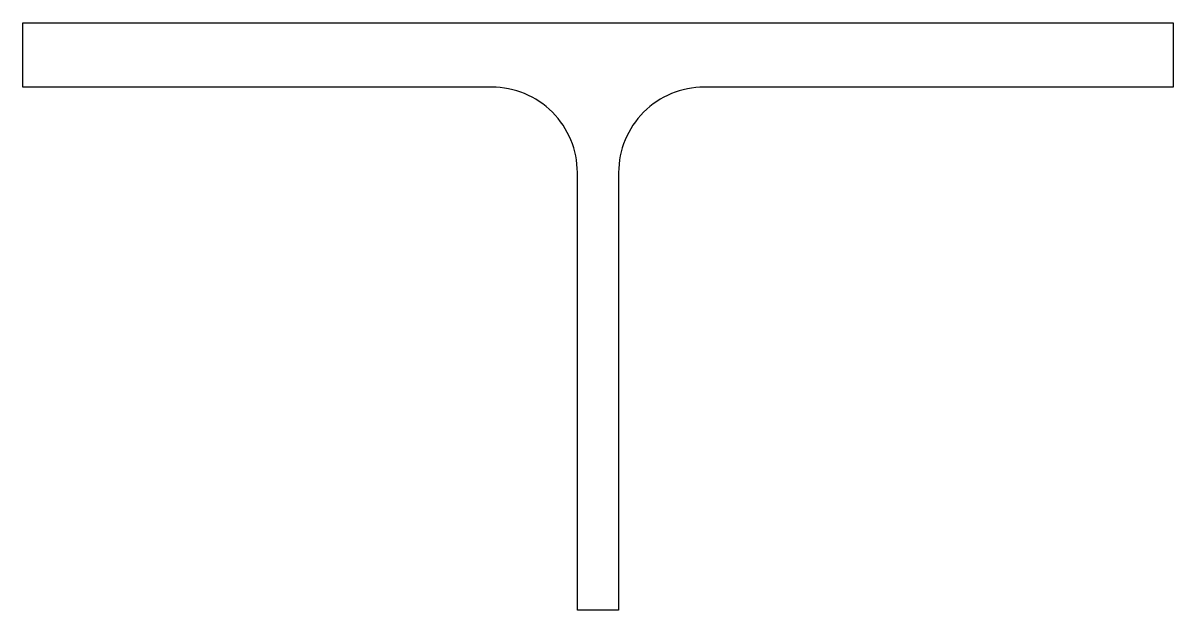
# Model space of a CAD drawing. Header units: inches. Extents: x -6 to 6, y -3.1 to 3.1.
import ezdxf

# ---------------------------------------------------------------- set-up
doc = ezdxf.new("R2010")
doc.units = ezdxf.units.IN
doc.layers.add('steel', color=7, linetype='Continuous')

msp = doc.modelspace()

# ---------------------------------------------------------------- linework, layer by layer
at = {"layer": 'steel'}
msp.add_lwpolyline([(6, 2.395), (1.1075, 2.395, 0.4142136), (0.215, 1.5025), (0.215, -3.065), (-0.215, -3.065), (-0.215, 1.5025, 0.4142136), (-1.1075, 2.395), (-6, 2.395), (-6, 3.065), (6, 3.065)], format="xyb", close=True, dxfattribs=at)

doc.saveas('drawing.dxf')
